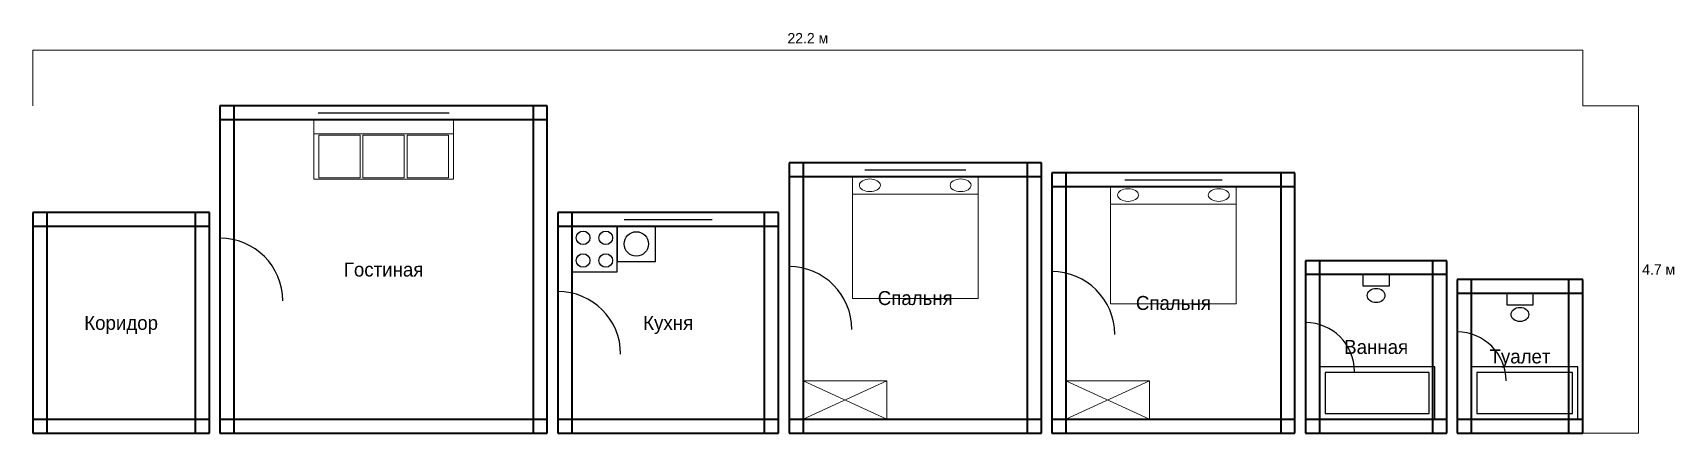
# Model space of a CAD drawing. Header units: metres. Extents: x 15 to 2366, y 30 to 604.
import ezdxf
from ezdxf.enums import TextEntityAlignment as Align

# ---------------------------------------------------------------- set-up
doc = ezdxf.new("R2010")
doc.units = ezdxf.units.M
for name, color, linetype, lineweight in [('Двери', 7, 'Continuous', 25), ('Мебель', 7, 'Continuous', 18), ('Окна', 7, 'Continuous', 25), ('Размеры', 1, 'Continuous', 13), ('Стены', 7, 'Continuous', 35), ('Текст', 7, 'Continuous', 13)]:
    doc.layers.add(name, color=color, linetype=linetype, lineweight=lineweight)

msp = doc.modelspace()

# ---------------------------------------------------------------- linework, layer by layer
at = {"layer": 'Двери'}
for p, q in [((283, 219.5), (283, 309.5)), ((1098.3, 178.65), (1098.3, 268.65)), ((1474.7, 171.6), (1474.7, 261.6)), ((767, 143.1), (767, 233.1)), ((1838.1, 118.6), (1838.1, 188.6)), ((2055.3, 105), (2055.3, 175))]:
    msp.add_line(p, q, dxfattribs=at)
for centre, radius in [((283, 219.5), 90), ((1098.3, 178.65), 90), ((1474.7, 171.6), 90), ((767, 143.1), 90), ((1838.1, 118.6), 70), ((2055.3, 105), 70)]:
    msp.add_arc(centre, radius, 0, 90, dxfattribs=at)
at = {"layer": 'Мебель'}
for p, q in [((417.5, 459), (617.5, 459)), ((1189.05, 372.3), (1369.05, 372.3)), ((1558.85, 358.2), (1738.85, 358.2)), ((1118.3, 50), (1238.3, 105)), ((1238.3, 50), (1118.3, 105)), ((1494.7, 50), (1614.7, 105)), ((1614.7, 50), (1494.7, 105))]:
    msp.add_line(p, q, dxfattribs=at)
for points in [[(417.5, 394), (617.5, 394), (617.5, 479), (417.5, 479), (417.5, 394)], [(424.5, 396), (483.833, 396), (483.833, 457), (424.5, 457), (424.5, 396)], [(487.833, 396), (547.167, 396), (547.167, 457), (487.833, 457), (487.833, 396)], [(551.167, 396), (610.5, 396), (610.5, 457), (551.167, 457), (551.167, 396)], [(1189.05, 223.015), (1369.05, 223.015), (1369.05, 397.3), (1189.05, 397.3), (1189.05, 223.015)], [(1558.85, 215.26), (1738.85, 215.26), (1738.85, 383.2), (1558.85, 383.2), (1558.85, 215.26)], [(1118.3, 50), (1238.3, 50), (1238.3, 105), (1118.3, 105), (1118.3, 50)], [(1494.7, 50), (1614.7, 50), (1614.7, 105), (1494.7, 105), (1494.7, 50)]]:
    msp.add_lwpolyline(points, dxfattribs=at)
for centre in [(1214.05, 385.3), (1344.05, 385.3), (1583.85, 371.2), (1713.85, 371.2)]:
    msp.add_ellipse(centre, major_axis=(15, 0), ratio=0.6, dxfattribs=at)
at = {"layer": 'Окна'}
for p, q in [((423.7, 499), (611.3, 499)), ((423.7, 489), (611.3, 489)), ((423.7, 479), (611.3, 479)), ((1206.75, 417.3), (1351.35, 417.3)), ((1206.75, 407.3), (1351.35, 407.3)), ((1579.19, 403.2), (1718.51, 403.2)), ((1206.75, 397.3), (1351.35, 397.3)), ((1579.19, 393.2), (1718.51, 393.2)), ((1579.19, 383.2), (1718.51, 383.2)), ((861.86, 346.2), (988.34, 346.2)), ((861.86, 336.2), (988.34, 336.2)), ((861.86, 326.2), (988.34, 326.2))]:
    msp.add_line(p, q, dxfattribs=at)
at = {"layer": 'Размеры', "color": 1}
for p, q in [((15, 579), (2235.3, 579)), ((15, 499), (15, 579)), ((2235.3, 499), (2235.3, 579)), ((2235.3, 499), (2315.3, 499)), ((2315.3, 30), (2315.3, 499)), ((2235.3, 30), (2315.3, 30))]:
    msp.add_line(p, q, dxfattribs=at)
at = {"layer": 'Сантехника'}
for points in [[(787, 261.2), (852, 261.2), (852, 326.2), (787, 326.2), (787, 261.2)], [(852, 276.2), (907, 276.2), (907, 326.2), (852, 326.2), (852, 276.2)], [(1920.25, 241.1), (1958.25, 241.1), (1958.25, 257.2), (1920.25, 257.2), (1920.25, 241.1)], [(2126.3, 213.9), (2164.3, 213.9), (2164.3, 230), (2126.3, 230), (2126.3, 213.9)], [(1858.1, 50), (2023.1, 50), (2023.1, 125), (1858.1, 125), (1858.1, 50)], [(2075.3, 50), (2228.3, 50), (2228.3, 125), (2075.3, 125), (2075.3, 50)], [(1866.1, 58), (2015.1, 58), (2015.1, 117), (1866.1, 117), (1866.1, 58)], [(2083.3, 58), (2220.3, 58), (2220.3, 117), (2083.3, 117), (2083.3, 58)]]:
    msp.add_lwpolyline(points, dxfattribs=at)
for centre, radius in [((803.25, 309.95), 9.75), ((835.75, 309.95), 9.75), ((879.5, 301.2), 17.5), ((803.25, 277.45), 9.75), ((835.75, 277.45), 9.75)]:
    msp.add_circle(centre, radius, dxfattribs=at)
for centre in [(1939.25, 227.3), (2145.3, 200.1)]:
    msp.add_ellipse(centre, major_axis=(12.667, 0), ratio=0.8, dxfattribs=at)
at = {"layer": 'Стены'}
for p, q in [((752, 499), (283, 499)), ((283, 499), (283, 30)), ((303, 499), (303, 30)), ((732, 30), (732, 499)), ((752, 30), (752, 499)), ((752, 479), (283, 479)), ((1459.8, 417.3), (1098.3, 417.3)), ((1098.3, 417.3), (1098.3, 30)), ((1118.3, 417.3), (1118.3, 30)), ((1439.8, 30), (1439.8, 417.3)), ((1459.8, 30), (1459.8, 417.3)), ((1823, 403.2), (1474.7, 403.2)), ((1474.7, 403.2), (1474.7, 30)), ((1494.7, 403.2), (1494.7, 30)), ((1803, 30), (1803, 403.2)), ((1823, 30), (1823, 403.2)), ((1459.8, 397.3), (1098.3, 397.3)), ((1823, 383.2), (1474.7, 383.2)), ((268, 346.2), (15, 346.2)), ((15, 346.2), (15, 30)), ((35, 346.2), (35, 30)), ((248, 30), (248, 346.2)), ((268, 30), (268, 346.2)), ((1083.2, 346.2), (767, 346.2)), ((767, 346.2), (767, 30)), ((787, 346.2), (787, 30)), ((1063.2, 30), (1063.2, 346.2)), ((1083.2, 30), (1083.2, 346.2)), ((268, 326.2), (15, 326.2)), ((1083.2, 326.2), (767, 326.2)), ((2040.4, 277.2), (1838.1, 277.2)), ((1838.1, 277.2), (1838.1, 30)), ((1858.1, 277.2), (1858.1, 30)), ((2020.4, 30), (2020.4, 277.2)), ((2040.4, 30), (2040.4, 277.2)), ((2040.4, 257.2), (1838.1, 257.2)), ((2235.3, 250), (2055.3, 250)), ((2055.3, 250), (2055.3, 30)), ((2075.3, 250), (2075.3, 30)), ((2215.3, 30), (2215.3, 250)), ((2235.3, 30), (2235.3, 250)), ((2235.3, 230), (2055.3, 230)), ((15, 50), (268, 50)), ((283, 50), (752, 50)), ((767, 50), (1083.2, 50)), ((1098.3, 50), (1459.8, 50)), ((1474.7, 50), (1823, 50)), ((1838.1, 50), (2040.4, 50)), ((2055.3, 50), (2235.3, 50)), ((15, 30), (268, 30)), ((283, 30), (752, 30)), ((767, 30), (1083.2, 30)), ((1098.3, 30), (1459.8, 30)), ((1474.7, 30), (1823, 30)), ((1838.1, 30), (2040.4, 30)), ((2055.3, 30), (2235.3, 30))]:
    msp.add_line(p, q, dxfattribs=at)

# ---------------------------------------------------------------- texts
at = {"layer": 'Размеры', "color": 1}
msp.add_text('22.2 м', height=15, dxfattribs=at).set_placement((1125.15, 584), align=Align.BOTTOM_CENTER)
msp.add_text('4.7 м', height=15, dxfattribs=at).set_placement((2320.3, 264.5), align=Align.MIDDLE_LEFT)
at = {"layer": 'Текст'}
for s, p in [('Гостиная', (517.5, 264.5)), ('Спальня', (1279.05, 223.65)), ('Спальня', (1648.85, 216.6)), ('Коридор', (141.5, 188.1)), ('Кухня', (925.1, 188.1)), ('Ванная', (1939.25, 153.6)), ('Туалет', (2145.3, 140))]:
    msp.add_text(s, height=20, dxfattribs=at).set_placement(p, align=Align.MIDDLE_CENTER)

doc.saveas('drawing.dxf')
